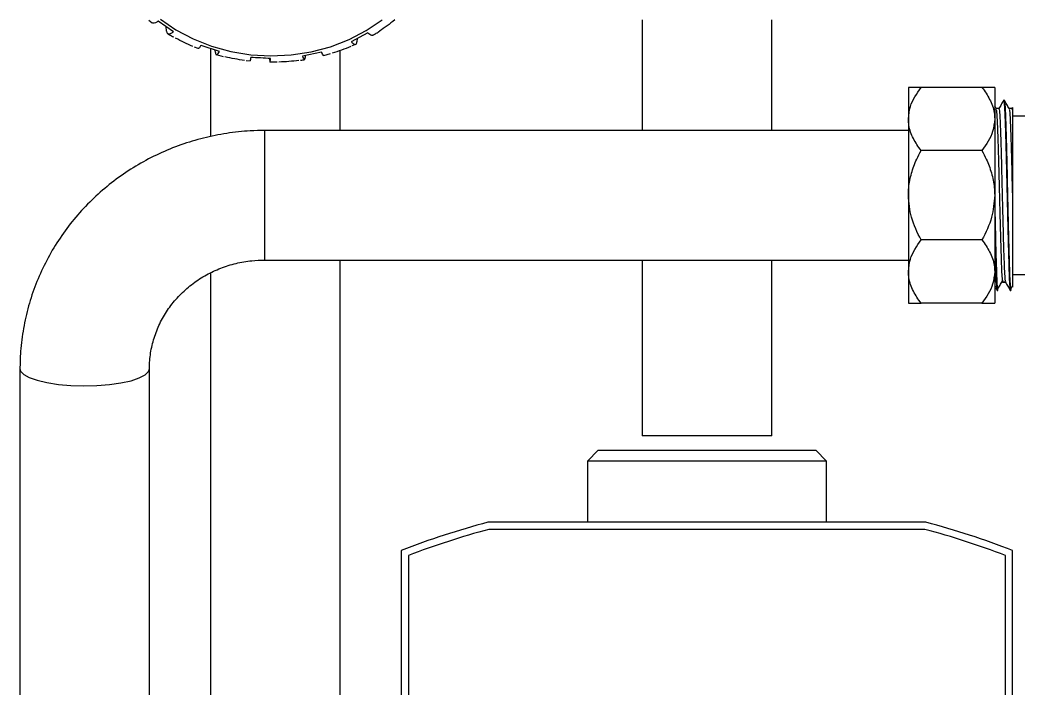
# Model space of a CAD drawing. Header units: millimetres. Extents: x 15 to 415, y 5 to 292.
# Drawn here: x 85.28 to 124.92, y 183.95 to 210.48 of the extents above; entities that cross this region are included whole.
import ezdxf

# ---------------------------------------------------------------- set-up
doc = ezdxf.new("R2010")
doc.units = ezdxf.units.MM

msp = doc.modelspace()

# ---------------------------------------------------------------- linework, layer by layer
at = {"color": 7, "linetype": 'Continuous', "lineweight": 25}
for p, q in [((90.4007, 210.4766), (90.5318, 210.365)), ((91.3758, 210.0132), (90.7706, 210.4325)), ((91.0975, 210.03), (91.0857, 210.2142)), ((109.9899, 210.4848), (109.9899, 206.0888)), ((115.1328, 206.0888), (115.1328, 210.4848)), ((99.0961, 209.9654), (98.4283, 209.6175)), ((98.6665, 209.7416), (98.6592, 209.6058)), ((92.199, 209.4108), (92.341, 209.3533)), ((93.1996, 209.2282), (92.4678, 209.4718)), ((92.847, 209.3455), (92.847, 205.8462)), ((98.4719, 209.4612), (98.6134, 209.5208)), ((93.0379, 209.1871), (93.0343, 209.2832)), ((93.075, 209.109), (93.3464, 209.0297)), ((95.1973, 208.8829), (95.1968, 208.9505)), ((97.2584, 209.203), (96.4937, 209.0433)), ((96.6016, 209.0659), (96.5997, 208.9873)), ((97.3422, 209.066), (97.6117, 209.1486)), ((97.9899, 206.0888), (97.9899, 209.2649)), ((94.2646, 208.8681), (94.4177, 208.8543)), ((95.2044, 208.8101), (95.4897, 208.8118)), ((120.5613, 207.8031), (120.5613, 206.5478)), ((123.4855, 207.8031), (121.0658, 207.8031)), ((123.9899, 207.8031), (123.9899, 206.5478)), ((124.0488, 206.9603), (123.9899, 207.0622)), ((124.1589, 206.9631), (124.0471, 206.9631)), ((124.3714, 207.2945), (124.3503, 207.2945)), ((124.6761, 206.9631), (124.5643, 206.9631)), ((124.701, 207.009), (124.6728, 206.9603)), ((120.5613, 206.5478), (120.5613, 203.5174)), ((123.9899, 206.5478), (123.9899, 203.5174)), ((126.2756, 206.6602), (124.7042, 206.6602)), ((120.5613, 206.0888), (94.9899, 206.0888)), ((123.4855, 205.2926), (121.0658, 205.2926)), ((120.5613, 203.5174), (120.5613, 200.4869)), ((123.9899, 203.5174), (123.9899, 200.4869)), ((123.4855, 201.7422), (121.0658, 201.7422)), ((94.9899, 200.9459), (120.5613, 200.9459)), ((97.9899, 132.0317), (97.9899, 200.9459)), ((109.9899, 200.9459), (109.9899, 193.962)), ((115.1328, 193.962), (115.1328, 200.9459)), ((92.847, 200.4318), (92.847, 132.0317)), ((120.5613, 200.4869), (120.5613, 199.2317)), ((123.9899, 200.4869), (123.9899, 199.2317)), ((124.7042, 200.3745), (126.68, 200.3745)), ((124.6471, 199.8235), (124.705, 199.9218)), ((124.0917, 199.7402), (124.1128, 199.7402)), ((124.6089, 199.7402), (124.6299, 199.7402)), ((123.4855, 199.2317), (121.0658, 199.2317)), ((85.2756, 196.6279), (85.2756, 158.2069)), ((90.4185, 158.2069), (90.4185, 196.6279)), ((115.1328, 193.962), (109.9899, 193.962)), ((108.24, 193.3905), (107.8115, 192.962)), ((108.24, 193.3905), (116.8826, 193.3905)), ((117.3112, 192.962), (116.8826, 193.3905)), ((107.8115, 192.962), (107.8115, 190.5334)), ((117.3112, 192.962), (107.8115, 192.962)), ((117.3112, 190.5334), (117.3112, 192.962)), ((121.258, 190.5334), (103.8646, 190.5334)), ((121.2204, 190.2477), (103.9023, 190.2477)), ((100.4185, 189.4097), (100.4185, 159.6571)), ((100.7042, 189.2133), (100.7042, 159.8535)), ((124.4185, 159.8535), (124.4185, 189.2133)), ((124.7042, 159.6571), (124.7042, 189.4097))]:
    msp.add_line(p, q, dxfattribs=at)
at = {"color": 8, "linetype": 'Continuous', "lineweight": 25}
msp.add_line((94.9899, 206.0888), (94.9899, 200.9459), dxfattribs=at)
at = {"color": 7, "linetype": 'Continuous', "lineweight": 25, "flags": 128}
for points in [[(90.8518, 210.5161), (91.4716, 210.0867), (92.1514, 209.7252), (92.8804, 209.4372), (93.6472, 209.2272), (94.4397, 209.0986), (95.2454, 209.0534), (96.0515, 209.0923), (96.8454, 209.2147), (97.6146, 209.4187), (98.3469, 209.701), (99.0307, 210.0572), (99.6553, 210.4817)], [(124.3503, 207.2644), (124.3698, 207.1874), (124.3955, 206.7423), (124.4204, 206.0006), (124.4461, 205.0176), (124.471, 203.9049), (124.4967, 202.7437), (124.5216, 201.6673), (124.5473, 200.7531), (124.5674, 200.2053), (124.5884, 199.8574), (124.6089, 199.7402), (124.6089, 199.7402)], [(124.0489, 206.9238), (124.0651, 206.8654), (124.0907, 206.4593), (124.1157, 205.7827), (124.1414, 204.886), (124.1662, 203.8709), (124.192, 202.8116), (124.2168, 201.8297), (124.2426, 200.9956), (124.2627, 200.496), (124.2836, 200.1786), (124.3041, 200.0717), (124.3041, 200.0717)]]:
    msp.add_lwpolyline(points, dxfattribs=at)
at = {"color": 8, "linetype": 'Continuous', "lineweight": 25, "flags": 128}
msp.add_lwpolyline([(85.2756, 196.6276), (85.3001, 196.5343), (85.4236, 196.4009), (85.6463, 196.2768), (85.9591, 196.167), (86.3491, 196.0762), (86.8005, 196.0079), (87.2948, 195.9649), (87.8116, 195.9492), (88.3299, 195.9612), (88.8285, 196.0005), (89.2868, 196.0655), (89.6862, 196.1535), (90.0103, 196.2609), (90.2459, 196.3834), (90.3832, 196.5158), (90.4185, 196.6263)], dxfattribs=at)
at = {"color": 7, "linetype": 'Continuous', "lineweight": 25}
for radius, start, end in [(33.6607, 104.97299, 111.14582), (33.6607, 68.85418, 75.02701), (33.375, 105.03731, 110.81001), (33.375, 69.18999, 74.96269)]:
    msp.add_arc((112.5613, 158.0155), radius, start, end, dxfattribs=at)
for points, knots in [([(90.7706, 210.4325), (90.7318, 210.4062), (90.6543, 210.3536), (90.5716, 210.3352), (90.5444, 210.3594), (90.5344, 210.3682)], [0, 0, 0, 0, 0.38879792, 0.77775936, 1, 1, 1, 1]), ([(100.16, 210.4788), (100.0595, 210.4007), (99.8578, 210.2439), (99.6554, 210.1051), (99.5539, 210.0354)], [0, 0, 0, 0, 0.49814857, 1, 1, 1, 1]), ([(91.0975, 210.03), (91.1037, 210.0005), (91.1161, 209.9415), (91.1849, 209.9179), (91.2748, 209.942), (91.3449, 209.9914), (91.3758, 210.0132)], [0, 0, 0, 0, 0.26375819, 0.52758684, 0.79161845, 1, 1, 1, 1]), ([(91.144, 209.9411), (91.1664, 209.9254), (91.2414, 209.873), (91.3258, 209.832), (91.3851, 209.8033)], [0, 0, 0, 0, 0.2989288, 1, 1, 1, 1]), ([(92.1378, 209.4263), (92.0247, 209.4769), (91.7975, 209.5785), (91.5696, 209.699), (91.4553, 209.7595)], [0, 0, 0, 0, 0.4981486, 1, 1, 1, 1]), ([(99.2855, 209.8718), (99.2749, 209.8656), (99.2477, 209.8497), (99.1793, 209.885), (99.1216, 209.9408), (99.0961, 209.9654)], [0, 0, 0, 0, 0.2651019, 0.6758363, 1, 1, 1, 1]), ([(99.2858, 209.8713), (99.3348, 209.8966), (99.4351, 209.9484), (99.5236, 210.014), (99.5689, 210.0476)], [0, 0, 0, 0, 0.4881185, 1, 1, 1, 1]), ([(92.4678, 209.4718), (92.4454, 209.4378), (92.4005, 209.3697), (92.3565, 209.3343), (92.343, 209.348), (92.34, 209.3511)], [0, 0, 0, 0, 0.4370053, 0.8741701, 1, 1, 1, 1]), ([(98.411, 209.4252), (98.2887, 209.3764), (98.0433, 209.2783), (97.7972, 209.1984), (97.6736, 209.1584)], [0, 0, 0, 0, 0.4981486, 1, 1, 1, 1]), ([(98.4283, 209.6175), (98.4608, 209.5867), (98.5257, 209.5251), (98.6011, 209.5019), (98.6479, 209.5293), (98.6558, 209.5825), (98.6592, 209.6058)], [0, 0, 0, 0, 0.2645857, 0.5292826, 0.7936644, 1, 1, 1, 1]), ([(93.0379, 209.1871), (93.0415, 209.1589), (93.0487, 209.1025), (93.0887, 209.0932), (93.1409, 209.136), (93.1816, 209.2), (93.1996, 209.2282)], [0, 0, 0, 0, 0.2637582, 0.5275868, 0.7916185, 1, 1, 1, 1]), ([(94.1935, 208.8719), (94.0646, 208.8907), (93.8058, 208.9285), (93.5462, 208.985), (93.4159, 209.0133)], [0, 0, 0, 0, 0.4981486, 1, 1, 1, 1]), ([(94.4398, 208.9931), (94.4367, 208.9634), (94.4295, 208.895), (94.4215, 208.8452), (94.4185, 208.8515), (94.4176, 208.8533)], [0, 0, 0, 0, 0.3547752, 0.8175529, 1, 1, 1, 1]), ([(95.1973, 208.8829), (95.1975, 208.8709), (95.198, 208.8282), (95.2018, 208.7923), (95.2101, 208.8109), (95.2191, 208.8755), (95.2249, 208.9327), (95.2266, 208.949)], [0, 0, 0, 0, 0.1029881, 0.36680694, 0.63061627, 0.89468, 1, 1, 1, 1]), ([(96.4937, 209.0433), (96.5086, 209.0063), (96.5384, 208.9322), (96.573, 208.8946), (96.5945, 208.9131), (96.5981, 208.9647), (96.5997, 208.9873)], [0, 0, 0, 0, 0.2646004, 0.5292974, 0.7936791, 1, 1, 1, 1]), ([(97.3406, 209.0714), (97.3371, 209.0687), (97.3259, 209.0603), (97.2965, 209.1071), (97.2701, 209.1737), (97.2584, 209.203)], [0, 0, 0, 0, 0.2017213, 0.6478791, 1, 1, 1, 1]), ([(96.355, 208.8715), (96.223, 208.8561), (95.958, 208.8251), (95.6921, 208.8125), (95.5586, 208.8062)], [0, 0, 0, 0, 0.49814857, 1, 1, 1, 1]), ([(96.4233, 208.8848), (96.4548, 208.8871), (96.5064, 208.8909), (96.5564, 208.902), (96.5759, 208.9063)], [0, 0, 0, 0, 0.6108274, 1, 1, 1, 1]), ([(120.5613, 206.5478), (120.5774, 206.716), (120.6196, 207.1567), (120.8953, 207.5561), (121.0658, 207.8031)], [0, 0, 0, 0, 0.38141921, 1, 1, 1, 1]), ([(121.0658, 207.8031), (121.0067, 207.8031), (120.8582, 207.8031), (120.6763, 207.8031), (120.5736, 207.8031), (120.5645, 207.8031), (120.5613, 207.8031)], [0, 0, 0, 0, 0.2056137, 0.5170117, 0.8361666, 1, 1, 1, 1]), ([(123.4855, 207.8031), (123.5953, 207.6469), (123.8185, 207.3294), (123.9714, 206.8975), (123.9854, 206.6327), (123.9899, 206.5478)], [0, 0, 0, 0, 0.3967467, 0.8067521, 1, 1, 1, 1]), ([(123.9899, 207.8031), (123.9868, 207.8031), (123.9778, 207.8031), (123.8765, 207.8031), (123.6954, 207.8031), (123.5445, 207.8031), (123.4855, 207.8031)], [0, 0, 0, 0, 0.1638321, 0.4746302, 0.7943879, 1, 1, 1, 1]), ([(124.3485, 207.2939), (124.3163, 207.2383), (124.2521, 207.1271), (124.1878, 207.0159), (124.1557, 206.9603)], [0, 0, 0, 0, 0.500013, 1, 1, 1, 1]), ([(124.159, 206.9357), (124.1654, 206.9277), (124.1802, 206.9094), (124.2043, 206.5015), (124.2289, 205.8177), (124.2549, 204.9107), (124.2794, 203.8728), (124.3056, 202.8041), (124.33, 201.7997), (124.3546, 201.009), (124.3759, 200.4661), (124.396, 200.1478), (124.4085, 200.1072), (124.4142, 200.0887)], [0, 0, 0, 0, 0.0770613, 0.1765721, 0.2751246, 0.3746841, 0.4731906, 0.5727896, 0.6712596, 0.770889, 0.8509993, 0.9322339, 1, 1, 1, 1]), ([(124.5659, 206.9603), (124.534, 207.0156), (124.4701, 207.1261), (124.4062, 207.2367), (124.3743, 207.292)], [0, 0, 0, 0, 0.4999874, 1, 1, 1, 1]), ([(124.3745, 207.2523), (124.3799, 207.2437), (124.3937, 207.2218), (124.4167, 206.7867), (124.4413, 206.0395), (124.4673, 205.0446), (124.4918, 203.907), (124.518, 202.7357), (124.5424, 201.634), (124.567, 200.7697), (124.5883, 200.167), (124.6095, 199.8256), (124.6288, 199.6858), (124.6414, 199.8063), (124.6472, 199.8614)], [0, 0, 0, 0, 0.0607569, 0.1538912, 0.2461289, 0.3393088, 0.4315033, 0.5247202, 0.6168807, 0.710126, 0.7851032, 0.8611324, 0.9365557, 1, 1, 1, 1]), ([(124.6761, 206.9357), (124.6826, 206.9314), (124.6918, 206.9253), (124.7013, 206.8017), (124.7042, 206.7645)], [0, 0, 0, 0, 0.6994814, 1, 1, 1, 1]), ([(124.7042, 207.0072), (124.7042, 207.0037), (124.7042, 206.9957), (124.7042, 206.8914), (124.7042, 206.7924), (124.7042, 206.7645)], [0, 0, 0, 0, 0.3633367, 0.8207438, 1, 1, 1, 1]), ([(121.0658, 205.2926), (120.956, 205.4487), (120.7327, 205.7663), (120.5798, 206.1981), (120.5658, 206.463), (120.5613, 206.5478)], [0, 0, 0, 0, 0.3967467, 0.8067521, 1, 1, 1, 1]), ([(123.9899, 206.5478), (123.9738, 206.3797), (123.9316, 205.9389), (123.656, 205.5396), (123.4855, 205.2926)], [0, 0, 0, 0, 0.3814192, 1, 1, 1, 1]), ([(124.566, 206.9238), (124.5714, 206.9159), (124.5851, 206.8959), (124.6081, 206.4997), (124.6326, 205.818), (124.6587, 204.9112), (124.6817, 203.9374), (124.6972, 203.3005), (124.7042, 203.0141)], [0, 0, 0, 0, 0.1185323, 0.3025785, 0.4848525, 0.6689888, 0.8511776, 1, 1, 1, 1]), ([(124.7042, 206.7645), (124.7042, 206.7378), (124.7042, 206.6575), (124.7042, 206.4827), (124.7042, 206.2017), (124.7042, 205.8348), (124.7042, 205.3773), (124.7042, 204.8684), (124.7042, 204.3225), (124.7042, 203.6981), (124.7042, 203.2607), (124.7042, 203.0141)], [0, 0, 0, 0, 0.0479043, 0.1438701, 0.2398358, 0.3606479, 0.4814601, 0.6022723, 0.7230844, 0.8438966, 1, 1, 1, 1]), ([(94.9899, 206.0888), (94.8005, 206.0856), (94.2979, 206.077), (93.4855, 205.9888), (92.5639, 205.8046), (91.6646, 205.5331), (90.7964, 205.1785), (89.9673, 204.7437), (89.1853, 204.2329), (88.4577, 203.6509), (87.7915, 203.0032), (87.1927, 202.296), (86.6671, 201.5361), (86.2195, 200.7306), (85.854, 199.8871), (85.5736, 199.0136), (85.3825, 198.1184), (85.2886, 197.3195), (85.2793, 196.8216), (85.2756, 196.6279)], [0, 0, 0, 0, 0.0373836, 0.0991744, 0.1609861, 0.2227927, 0.2845837, 0.3463485, 0.408077, 0.4697597, 0.5313886, 0.592957, 0.6544606, 0.7158974, 0.7772684, 0.8385774, 0.8998312, 0.9610392, 1, 1, 1, 1]), ([(120.5613, 203.5174), (120.5644, 203.6192), (120.5735, 203.9142), (120.6747, 204.4008), (120.8558, 204.8896), (121.0067, 205.1792), (121.0658, 205.2926)], [0, 0, 0, 0, 0.1638321, 0.4746302, 0.7943879, 1, 1, 1, 1]), ([(123.4855, 205.2926), (123.5445, 205.1792), (123.693, 204.8942), (123.8749, 204.4058), (123.9776, 203.9194), (123.9868, 203.6192), (123.9899, 203.5174)], [0, 0, 0, 0, 0.2056137, 0.5170117, 0.8361666, 1, 1, 1, 1]), ([(121.0658, 201.7422), (120.9182, 202.038), (120.6383, 202.5989), (120.586, 203.2226), (120.5613, 203.5174)], [0, 0, 0, 0, 0.5275076, 1, 1, 1, 1]), ([(123.9899, 203.5174), (123.9652, 203.2226), (123.9129, 202.5989), (123.6331, 202.038), (123.4855, 201.7422)], [0, 0, 0, 0, 0.4724924, 1, 1, 1, 1]), ([(123.9899, 203.2272), (123.9935, 203.0651), (124.0056, 202.5182), (124.0252, 201.6348), (124.0499, 200.7695), (124.0712, 200.1671), (124.0924, 199.8256), (124.1116, 199.6858), (124.1243, 199.8063), (124.1301, 199.8614)], [0, 0, 0, 0, 0.0754989, 0.2547668, 0.436145, 0.5819886, 0.7298786, 0.8765899, 1, 1, 1, 1]), ([(124.7042, 203.0141), (124.7042, 202.8825), (124.7042, 202.6174), (124.7042, 202.2669), (124.7042, 201.9607), (124.7042, 201.6971), (124.7042, 201.4424), (124.7042, 201.2024), (124.7042, 200.9046), (124.7042, 200.6406), (124.7042, 200.4163), (124.7042, 200.2687), (124.7042, 200.1427), (124.7042, 200.0381), (124.7042, 199.9572), (124.7042, 199.9009), (124.7042, 199.8691), (124.7042, 199.8632), (124.7042, 199.8792), (124.7042, 199.9089), (124.7042, 199.9222)], [0, 0, 0, 0, 0.0683542, 0.137651, 0.1875662, 0.2378279, 0.2891826, 0.3409151, 0.39083, 0.4923475, 0.5440603, 0.5943744, 0.6450259, 0.6967395, 0.7488196, 0.8000086, 0.8515529, 0.9042027, 0.9572237, 1, 1, 1, 1]), ([(123.9899, 202.2959), (123.9947, 202.0817), (124.0078, 201.4964), (124.0288, 200.7708), (124.0501, 200.1708), (124.0713, 199.809), (124.0849, 199.7631), (124.0917, 199.7402)], [0, 0, 0, 0, 0.144106, 0.3937598, 0.5945028, 0.7980626, 1, 1, 1, 1]), ([(120.5613, 200.4869), (120.5774, 200.655), (120.6196, 201.0958), (120.8953, 201.4952), (121.0658, 201.7422)], [0, 0, 0, 0, 0.3814192, 1, 1, 1, 1]), ([(123.4855, 201.7422), (123.5953, 201.586), (123.8185, 201.2685), (123.9714, 200.8366), (123.9854, 200.5718), (123.9899, 200.4869)], [0, 0, 0, 0, 0.3967467, 0.8067521, 1, 1, 1, 1]), ([(90.4185, 196.6279), (90.42, 196.711), (90.4254, 196.9961), (90.494, 197.4811), (90.6643, 198.0679), (90.9212, 198.6266), (91.2581, 199.1455), (91.6681, 199.6141), (92.1426, 200.0234), (92.672, 200.3654), (93.2456, 200.6344), (93.8522, 200.8235), (94.4385, 200.9289), (94.8203, 200.9407), (94.9899, 200.9459)], [0, 0, 0, 0, 0.0374736, 0.1285226, 0.2195168, 0.3101745, 0.400336, 0.4899187, 0.5789114, 0.6673562, 0.7553277, 0.8429172, 0.9302217, 1, 1, 1, 1]), ([(121.0658, 199.2317), (120.956, 199.3878), (120.7327, 199.7054), (120.5798, 200.1372), (120.5658, 200.4021), (120.5613, 200.4869)], [0, 0, 0, 0, 0.39674668, 0.80675212, 1, 1, 1, 1]), ([(123.9899, 200.4869), (123.9738, 200.3188), (123.9316, 199.878), (123.656, 199.4787), (123.4855, 199.2317)], [0, 0, 0, 0, 0.38141921, 1, 1, 1, 1]), ([(123.9899, 199.9139), (123.9911, 199.9118), (124.0244, 199.8541), (124.0578, 199.7964), (124.0899, 199.7408)], [0, 0, 0, 0, 0.0360981, 1, 1, 1, 1]), ([(124.1299, 199.8235), (124.1619, 199.8777), (124.2257, 199.9861), (124.2895, 200.0945), (124.3214, 200.1487)], [0, 0, 0, 0, 0.5000022, 1, 1, 1, 1]), ([(124.4159, 200.0717), (124.4001, 200.0717), (124.3681, 200.0717), (124.2716, 200.0717), (124.3681, 200.0717), (124.4001, 200.0717), (124.4159, 200.0717)], [0, 0, 0, 0, 0.24639763, 0.5, 0.75360237, 1, 1, 1, 1]), ([(124.4143, 200.0745), (124.4464, 200.0189), (124.5107, 199.9077), (124.5749, 199.7964), (124.6071, 199.7408)], [0, 0, 0, 0, 0.499987, 1, 1, 1, 1]), ([(120.5613, 199.2317), (120.5644, 199.2317), (120.5735, 199.2317), (120.6747, 199.2317), (120.8558, 199.2317), (121.0067, 199.2317), (121.0658, 199.2317)], [0, 0, 0, 0, 0.1638321, 0.4746302, 0.7943879, 1, 1, 1, 1]), ([(123.4855, 199.2317), (123.5445, 199.2317), (123.693, 199.2317), (123.8749, 199.2317), (123.9776, 199.2317), (123.9868, 199.2317), (123.9899, 199.2317)], [0, 0, 0, 0, 0.20561369, 0.51701168, 0.83616664, 1, 1, 1, 1])]:
    msp.add_open_spline(points, degree=3, knots=knots, dxfattribs=at)
msp.add_open_spline([(95.2266, 208.949), (95.0955, 208.9556), (94.8332, 208.9687), (94.571, 208.985), (94.4398, 208.9931)], degree=3, dxfattribs=at)

doc.saveas('drawing.dxf')
